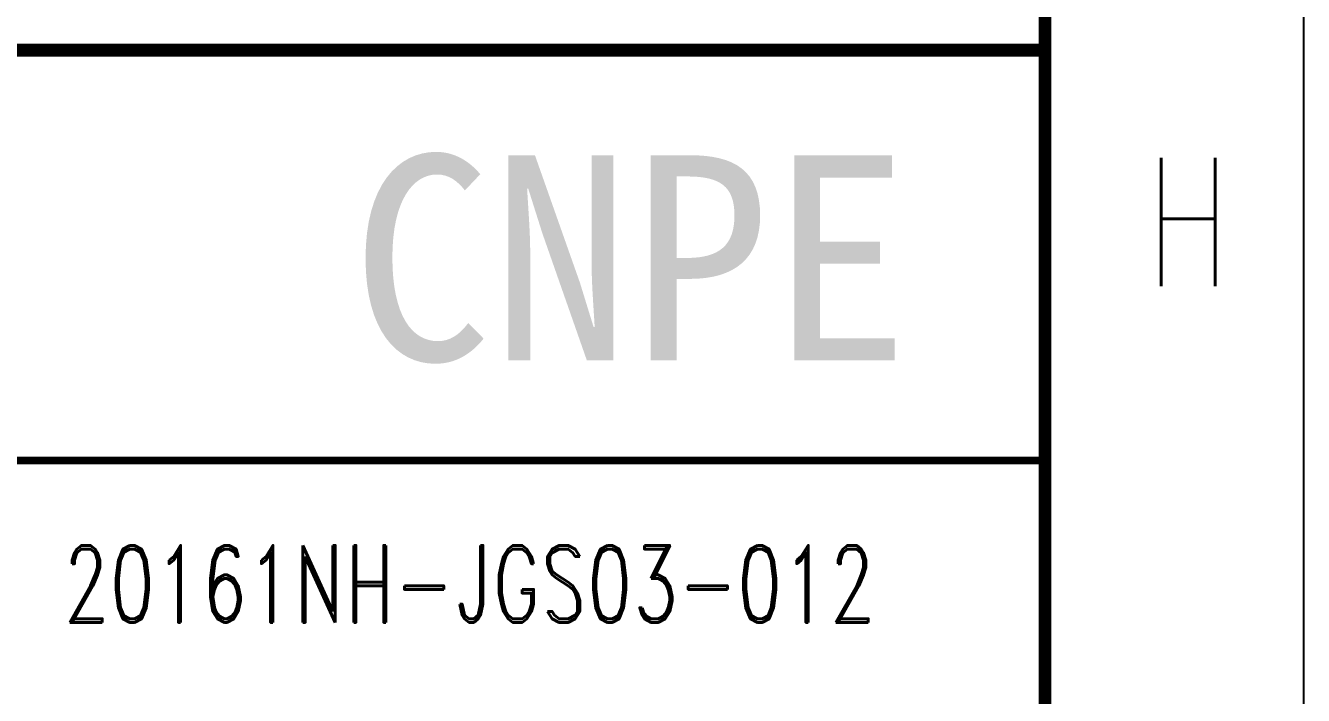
# Model space of a CAD drawing. Extents: x 289831 to 409659, y -93974 to -72949.
# Drawn here: x 408412 to 409659, y -92903 to -92249 of the extents above; entities that cross this region are included whole.
import ezdxf

# ---------------------------------------------------------------- set-up
doc = ezdxf.new("R2010")
doc.units = 0
doc.layers.get('0').update_dxf_attribs({"linetype": 'CONTINUOUS'})
for name, color, linetype in [('1', 7, 'CONTINUOUS'), ('B版云线202106', 2, 'CONTINUOUS'), ('PUB_TEXT', 7, 'CONTINUOUS'), ('TK', 4, 'CONTINUOUS')]:
    doc.layers.add(name, color=color, linetype=linetype)
doc.styles.add('HZ', font='TXT.shx', dxfattribs={"width": 0.7, "bigfont": 'hz.shx'})
doc.styles.add('romand', font='romand.shx', dxfattribs={"width": 0.7, "height": 200, "bigfont": 'OCHINESE.shx'})
doc.styles.add('宋体', font='', dxfattribs={"width": 0.7})
doc.styles.get('宋体').set_extended_font_data('SimSun')

# ---------------------------------------------------------------- blocks, each defined once
blk = doc.blocks.new('tk1')
at = {"color": 4, "flags": 128}
blk.add_lwpolyline([(82683.8, -541567.7), (82683.8, -562592.7)], dxfattribs=at)
blk.add_lwpolyline([(46133.8, -541817.7), (82431.8, -541817.7), (82431.8, -562342.7), (46133.8, -562342.7)], close=True)
at = {"color": 0, "style": 'HZ', "width": 0.7}
blk.add_text('H', height=125, dxfattribs=at).set_placement((82530.1, -561122.6))

msp = doc.modelspace()

# ---------------------------------------------------------------- linework, layer by layer
msp.add_lwpolyline([(372483.6, -72948.5), (409658.6, -72948.5), (409658.6, -93973.5), (372483.6, -93973.5)], close=True)
at = {"layer": '1', "color": 2, "const_width": 12.5}
for points in [[(404906.4, -93723.5), (409406.6, -93723.5), (409406.6, -90429.3), (404906.4, -90429.3)], [(404906.4, -92273.5), (409406.6, -92273.5), (409406.6, -93723.5), (404906.4, -93723.5)]]:
    msp.add_lwpolyline(points, close=True, dxfattribs=at)
at = {"layer": '1', "color": 2, "const_width": 7.5}
msp.add_lwpolyline([(404906.4, -92673.5), (409406.6, -92673.5)], dxfattribs=at)

# ---------------------------------------------------------------- block references
at = {"layer": 'B版云线202106'}
msp.add_blockref('tk1', (326974.8, 468619.2), dxfattribs=at)

# ---------------------------------------------------------------- texts
at = {"layer": 'PUB_TEXT', "color": 2, "style": '宋体'}
msp.add_text('CNPE', height=200.01, dxfattribs=at).set_placement((408730.4, -92575.9))
at = {"layer": 'TK', "color": 1, "style": 'romand', "width": 0.7}
msp.add_text('20161NH-JGS03-012', height=75.004, dxfattribs=at).set_placement((408448.9, -92831.3))

doc.saveas('drawing.dxf')
